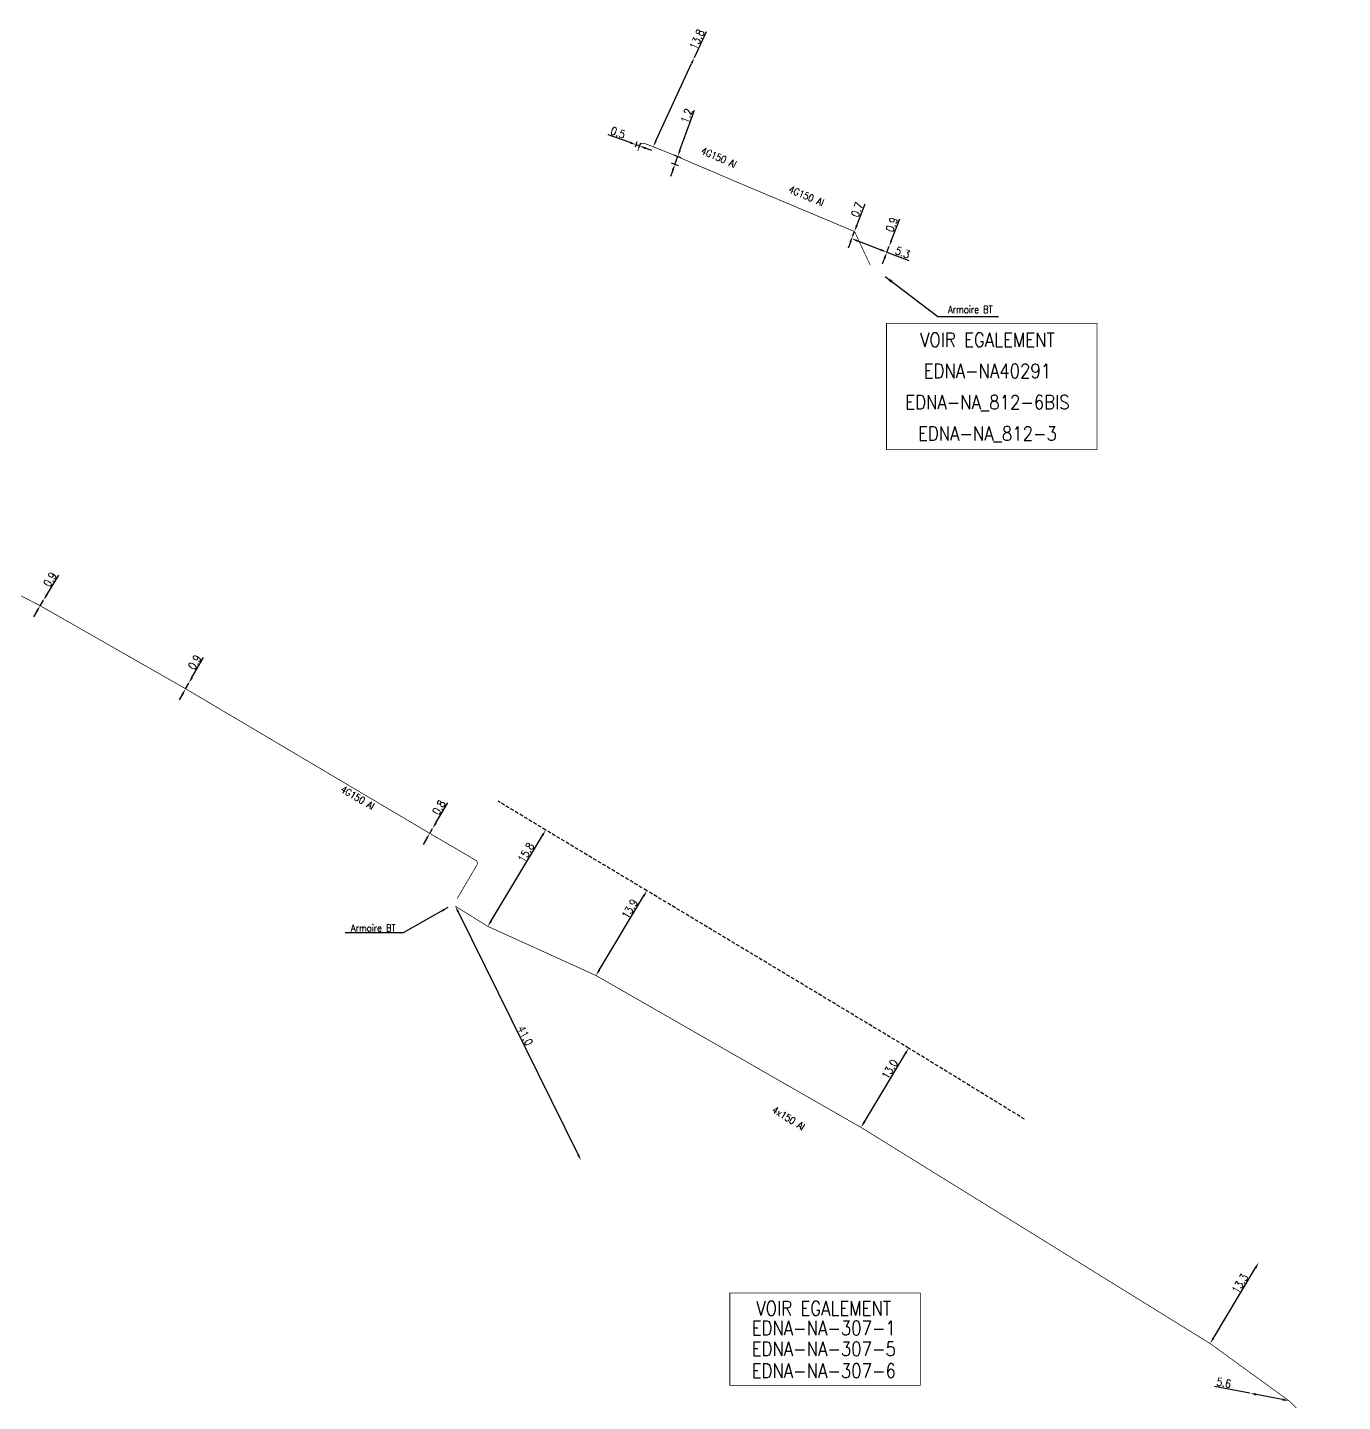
# Model space of a CAD drawing. Header units: millimetres. Extents: x 184994 to 186004, y 128000 to 129009.
# Drawn here: x 185811.9 to 185996.7, y 128578.4 to 128771.5 of the extents above; entities that cross this region are included whole.
import ezdxf
from ezdxf.enums import TextEntityAlignment as Align

# ---------------------------------------------------------------- set-up
doc = ezdxf.new("R2010")
doc.units = ezdxf.units.MM
doc.header["$PDMODE"] = 34
doc.linetypes.add('B_ST_Al', pattern=[2000, 1000, 1000])
doc.linetypes.add('DASHED', pattern=[0.75, 0.5, -0.25])
doc.layers.get('Defpoints').update_dxf_attribs({"linetype": 'CONTINUOUS'})
doc.layers.add('B_110', color=1, linetype='CONTINUOUS')
doc.layers.add('B_930', color=7, linetype='CONTINUOUS')
doc.styles.get("Standard").update_dxf_attribs({"font": 'romans.shx', "width": 0.85})
doc.dimstyles.get("Standard").update_dxf_attribs({"dimtxt": 1.5, "dimasz": 1.2, "dimexe": 0.625, "dimexo": 0.625, "dimgap": 0.25, "dimtad": 1, "dimdec": 1, "dimzin": 0, "dimdsep": 46, "dimtxsty": 'Standard', "dimcen": -0.5, "dimadec": 0, "dimazin": 0, "dimtfac": 1, "dimtdec": 1, "dimtmove": 0, "dimatfit": 3, "dimfxl": 0, "dimtolj": 1, "dimtzin": 0, "dimarcsym": 0})

# ---------------------------------------------------------------- blocks, each defined once
blk = doc.blocks.new('*D368')
at = {"layer": 'B_110', "color": 0, "linetype": 'Continuous', "lineweight": -2, "transparency": 16777216}
for p, q in [((185983.63, 128579.54), (185978.67, 128580.49)), ((185988.24, 128578.65), (185984.51, 128579.37))]:
    blk.add_line(p, q, dxfattribs=at)
at = {"layer": 'B_110', "color": 0, "linetype": 'Continuous', "transparency": 16777216}
for points in [[(185984.54, 128579.51), (185984.48, 128579.22), (185983.63, 128579.54)], [(185988.27, 128578.79), (185988.21, 128578.5), (185989.13, 128578.48)]]:
    blk.add_solid(points, dxfattribs=at)
at = {"layer": 'Defpoints', "color": 0, "linetype": 'Continuous', "transparency": 16777216}
for p in [(185983.63, 128579.54), (185983.63, 128579.54), (185989.13, 128578.48)]:
    blk.add_point(p, dxfattribs=at)
at = {"layer": 'B_110', "color": 0, "linetype": 'Continuous', "transparency": 16777216, "insert": (185979.98, 128581), "char_height": 1.125, "attachment_point": 5, "rotation": 349.0826}
blk.add_mtext('\\A1;5.6', dxfattribs=at)
blk = doc.blocks.new('*D369')
at = {"layer": 'B_110', "color": 0, "linetype": 'Continuous', "lineweight": -2, "transparency": 16777216}
for p, q in [((185984.49, 128598.16), (185984.49, 128598.16)), ((185978.51, 128587.29), (185984.43, 128597.15)), ((185977.65, 128586.76), (185977.65, 128586.76))]:
    blk.add_line(p, q, dxfattribs=at)
at = {"layer": 'B_110', "color": 0, "linetype": 'Continuous', "transparency": 16777216}
for points in [[(185984.3, 128597.23), (185984.56, 128597.07), (185984.89, 128597.92)], [(185978.39, 128587.37), (185978.64, 128587.21), (185978.05, 128586.52)]]:
    blk.add_solid(points, dxfattribs=at)
at = {"layer": 'Defpoints', "color": 0, "linetype": 'Continuous', "transparency": 16777216}
for p in [(185984.89, 128597.92), (185984.89, 128597.92), (185978.05, 128586.52)]:
    blk.add_point(p, dxfattribs=at)
at = {"layer": 'B_110', "color": 0, "linetype": 'Continuous', "transparency": 16777216, "insert": (185982.24, 128594.95), "char_height": 1.125, "attachment_point": 5, "rotation": 59.0413}
blk.add_mtext('\\A1;13.3', dxfattribs=at)
blk = doc.blocks.new('*D370')
at = {"layer": 'B_110', "color": 0, "linetype": 'Continuous', "lineweight": -2, "transparency": 16777216}
blk.add_line((185929.47, 128617.66), (185935.23, 128627.27), dxfattribs=at)
at = {"layer": 'B_110', "color": 0, "linetype": 'Continuous', "transparency": 16777216}
for points in [[(185935.1, 128627.34), (185935.36, 128627.19), (185935.69, 128628.04)], [(185929.34, 128617.74), (185929.6, 128617.58), (185929, 128616.89)]]:
    blk.add_solid(points, dxfattribs=at)
at = {"layer": 'Defpoints', "color": 0, "linetype": 'Continuous', "transparency": 16777216}
for p in [(185935.69, 128628.04), (185935.69, 128628.04), (185929, 128616.89)]:
    blk.add_point(p, dxfattribs=at)
at = {"layer": 'B_110', "color": 0, "linetype": 'Continuous', "transparency": 16777216, "insert": (185933.04, 128625.08), "char_height": 1.125, "attachment_point": 5, "rotation": 59.0413}
blk.add_mtext('\\A1;13.0', dxfattribs=at)
blk = doc.blocks.new('*D371')
at = {"layer": 'B_110', "color": 0, "linetype": 'Continuous', "lineweight": -2, "transparency": 16777216}
blk.add_line((185872.4, 128647.18), (185889.26, 128613.05), dxfattribs=at)
at = {"layer": 'B_110', "color": 0, "linetype": 'Continuous', "transparency": 16777216}
for points in [[(185872.54, 128647.24), (185872.27, 128647.11), (185872, 128647.98)], [(185889.39, 128613.11), (185889.12, 128612.98), (185889.66, 128612.24)]]:
    blk.add_solid(points, dxfattribs=at)
at = {"layer": 'Defpoints', "color": 0, "linetype": 'Continuous', "transparency": 16777216}
for p in [(185872, 128647.98), (185889.66, 128612.24), (185889.66, 128612.24)]:
    blk.add_point(p, dxfattribs=at)
at = {"layer": 'B_110', "color": 0, "linetype": 'Continuous', "transparency": 16777216, "insert": (185881.82, 128629.79), "char_height": 1.125, "attachment_point": 5, "rotation": 296.2822}
blk.add_mtext('\\A1;41.0', dxfattribs=at)
blk = doc.blocks.new('*D372')
at = {"layer": 'B_110', "color": 0, "linetype": 'Continuous', "lineweight": -2, "transparency": 16777216}
blk.add_line((185892.22, 128639.01), (185898.45, 128649.38), dxfattribs=at)
at = {"layer": 'B_110', "color": 0, "linetype": 'Continuous', "transparency": 16777216}
for points in [[(185898.32, 128649.46), (185898.58, 128649.31), (185898.91, 128650.16)], [(185892.1, 128639.09), (185892.35, 128638.93), (185891.76, 128638.24)]]:
    blk.add_solid(points, dxfattribs=at)
at = {"layer": 'Defpoints', "color": 0, "linetype": 'Continuous', "transparency": 16777216}
for p in [(185898.91, 128650.16), (185898.91, 128650.16), (185891.76, 128638.24)]:
    blk.add_point(p, dxfattribs=at)
at = {"layer": 'B_110', "color": 0, "linetype": 'Continuous', "transparency": 16777216, "insert": (185896.5, 128647.6), "char_height": 1.125, "attachment_point": 5, "rotation": 59.0413}
blk.add_mtext('\\A1;13.9', dxfattribs=at)
blk = doc.blocks.new('*D155')
at = {"layer": 'B_110', "color": 0, "linetype": 'Continuous', "lineweight": -2, "transparency": 16777216}
blk.add_line((185877.03, 128645.91), (185884.23, 128657.92), dxfattribs=at)
at = {"layer": 'B_110', "color": 0, "linetype": 'Continuous', "transparency": 16777216}
for points in [[(185884.1, 128657.99), (185884.36, 128657.84), (185884.69, 128658.69)], [(185876.9, 128645.99), (185877.16, 128645.83), (185876.57, 128645.14)]]:
    blk.add_solid(points, dxfattribs=at)
at = {"layer": 'Defpoints', "color": 0, "linetype": 'Continuous', "transparency": 16777216}
for p in [(185884.69, 128658.69), (185884.69, 128658.69), (185876.57, 128645.14)]:
    blk.add_point(p, dxfattribs=at)
at = {"layer": 'B_110', "color": 0, "linetype": 'Continuous', "transparency": 16777216, "insert": (185881.93, 128655.54), "char_height": 1.125, "attachment_point": 5, "rotation": 59.0449}
blk.add_mtext('\\A1;15.8', dxfattribs=at)
blk = doc.blocks.new('*D534')
at = {"layer": 'B_110', "color": 0, "linetype": 'Continuous', "lineweight": -2, "transparency": 16777216}
for p, q in [((185896.56, 128755.29), (185893.48, 128756.4)), ((185897.32, 128754.72), (185897.57, 128755.43)), ((185897.88, 128754.82), (185897.41, 128754.99)), ((185897.79, 128754.55), (185898.04, 128755.26)), ((185898.73, 128754.51), (185899.58, 128754.21))]:
    blk.add_line(p, q, dxfattribs=at)
at = {"layer": 'B_110', "color": 0, "linetype": 'Continuous', "transparency": 16777216}
for points in [[(185896.62, 128755.43), (185896.51, 128755.15), (185897.41, 128754.99)], [(185898.78, 128754.65), (185898.68, 128754.37), (185897.88, 128754.82)]]:
    blk.add_solid(points, dxfattribs=at)
at = {"layer": 'Defpoints', "color": 0, "linetype": 'Continuous', "transparency": 16777216}
for p in [(185897.41, 128754.99), (185897.16, 128754.28), (185897.63, 128754.11)]:
    blk.add_point(p, dxfattribs=at)
at = {"layer": 'B_110', "color": 0, "linetype": 'Continuous', "transparency": 16777216, "insert": (185894.85, 128756.7), "char_height": 1.125, "attachment_point": 5, "rotation": 340.2442}
blk.add_mtext('\\A1;0.5', dxfattribs=at)
blk = doc.blocks.new('*D535')
at = {"layer": 'B_110', "color": 0, "linetype": 'Continuous', "lineweight": -2, "transparency": 16777216}
for p, q in [((185905.58, 128767.25), (185907.28, 128770.93)), ((185900.18, 128755.53), (185905.2, 128766.43))]:
    blk.add_line(p, q, dxfattribs=at)
at = {"layer": 'B_110', "color": 0, "linetype": 'Continuous', "transparency": 16777216}
for points in [[(185905.07, 128766.49), (185905.34, 128766.37), (185905.58, 128767.25)], [(185900.05, 128755.59), (185900.32, 128755.47), (185899.81, 128754.71)]]:
    blk.add_solid(points, dxfattribs=at)
at = {"layer": 'Defpoints', "color": 0, "linetype": 'Continuous', "transparency": 16777216}
for p in [(185905.58, 128767.25), (185905.58, 128767.25), (185899.81, 128754.71)]:
    blk.add_point(p, dxfattribs=at)
at = {"layer": 'B_110', "color": 0, "linetype": 'Continuous', "transparency": 16777216, "insert": (185905.94, 128769.81), "char_height": 1.125, "attachment_point": 5, "rotation": 65.268}
blk.add_mtext('\\A1;13.8', dxfattribs=at)
blk = doc.blocks.new('*D536')
at = {"layer": 'B_110', "color": 0, "linetype": 'Continuous', "lineweight": -2, "transparency": 16777216}
for p, q in [((185903.56, 128754.21), (185905.59, 128759.86)), ((185902.71, 128753.56), (185903.69, 128753.21)), ((185902.85, 128752.24), (185903.25, 128753.37)), ((185902.54, 128751.39), (185902.24, 128750.54)), ((185902.31, 128752.43), (185903.29, 128752.08))]:
    blk.add_line(p, q, dxfattribs=at)
at = {"layer": 'B_110', "color": 0, "linetype": 'Continuous', "transparency": 16777216}
for points in [[(185903.42, 128754.26), (185903.7, 128754.16), (185903.25, 128753.37)], [(185902.4, 128751.44), (185902.68, 128751.34), (185902.85, 128752.24)]]:
    blk.add_solid(points, dxfattribs=at)
at = {"layer": 'Defpoints', "color": 0, "linetype": 'Continuous', "transparency": 16777216}
for p in [(185901.86, 128752.59), (185902.27, 128753.72), (185902.85, 128752.24)]:
    blk.add_point(p, dxfattribs=at)
at = {"layer": 'B_110', "color": 0, "linetype": 'Continuous', "transparency": 16777216, "insert": (185904.5, 128759.06), "char_height": 1.125, "attachment_point": 5, "rotation": 70.2442}
blk.add_mtext('\\A1;1.2', dxfattribs=at)
blk = doc.blocks.new('*D537')
at = {"layer": 'B_110', "color": 0, "linetype": 'Continuous', "lineweight": -2, "transparency": 16777216}
for p, q in [((185933.28, 128741.58), (185934.44, 128744.6)), ((185932.31, 128739.06), (185931.99, 128738.22)), ((185932.64, 128739.9), (185932.96, 128740.74))]:
    blk.add_line(p, q, dxfattribs=at)
at = {"layer": 'B_110', "color": 0, "linetype": 'Continuous', "transparency": 16777216}
for points in [[(185933.14, 128741.63), (185933.42, 128741.52), (185932.96, 128740.74)], [(185932.17, 128739.11), (185932.45, 128739), (185932.64, 128739.9)]]:
    blk.add_solid(points, dxfattribs=at)
at = {"layer": 'Defpoints', "color": 0, "linetype": 'Continuous', "transparency": 16777216}
for p in [(185932.64, 128739.9), (185932.64, 128739.9), (185932.96, 128740.74)]:
    blk.add_point(p, dxfattribs=at)
at = {"layer": 'B_110', "color": 0, "linetype": 'Continuous', "transparency": 16777216, "insert": (185933.32, 128743.78), "char_height": 1.125, "attachment_point": 5, "rotation": 68.9911}
blk.add_mtext('\\A1;0.9', dxfattribs=at)
blk = doc.blocks.new('*D538')
at = {"layer": 'B_110', "color": 0, "linetype": 'Continuous', "lineweight": -2, "transparency": 16777216}
for p, q in [((185928.53, 128741.47), (185931.8, 128740.22)), ((185932.64, 128739.9), (185935.7, 128738.72))]:
    blk.add_line(p, q, dxfattribs=at)
at = {"layer": 'B_110', "color": 0, "linetype": 'Continuous', "transparency": 16777216}
for points in [[(185928.58, 128741.61), (185928.47, 128741.33), (185927.69, 128741.8)], [(185931.85, 128740.36), (185931.74, 128740.08), (185932.64, 128739.9)]]:
    blk.add_solid(points, dxfattribs=at)
at = {"layer": 'Defpoints', "color": 0, "linetype": 'Continuous', "transparency": 16777216}
for p in [(185927.69, 128741.8), (185932.64, 128739.9), (185932.64, 128739.9)]:
    blk.add_point(p, dxfattribs=at)
at = {"layer": 'B_110', "color": 0, "linetype": 'Continuous', "transparency": 16777216, "insert": (185934.85, 128739.85), "char_height": 1.125, "attachment_point": 5, "rotation": 338.9911}
blk.add_mtext('\\A1;5.3', dxfattribs=at)
blk = doc.blocks.new('*D539')
at = {"layer": 'B_110', "color": 0, "linetype": 'Continuous', "lineweight": -2, "transparency": 16777216}
for p, q in [((185928.4, 128743.64), (185929.57, 128746.7)), ((185927.5, 128741.31), (185927.18, 128740.47)), ((185927.82, 128742.15), (185928.07, 128742.8))]:
    blk.add_line(p, q, dxfattribs=at)
at = {"layer": 'B_110', "color": 0, "linetype": 'Continuous', "transparency": 16777216}
for points in [[(185928.26, 128743.7), (185928.54, 128743.59), (185928.07, 128742.8)], [(185927.36, 128741.36), (185927.64, 128741.26), (185927.82, 128742.15)]]:
    blk.add_solid(points, dxfattribs=at)
at = {"layer": 'Defpoints', "color": 0, "linetype": 'Continuous', "transparency": 16777216}
for p in [(185927.82, 128742.15), (185928.07, 128742.8), (185928.07, 128742.8)]:
    blk.add_point(p, dxfattribs=at)
at = {"layer": 'B_110', "color": 0, "linetype": 'Continuous', "transparency": 16777216, "insert": (185928.45, 128745.86), "char_height": 1.125, "attachment_point": 5, "rotation": 68.9911}
blk.add_mtext('\\A1;0.7', dxfattribs=at)
blk = doc.blocks.new('*D737')
at = {"layer": 'B_110', "color": 0, "linetype": 'Continuous', "lineweight": -2, "transparency": 16777216}
for p, q in [((185814.6, 128691.74), (185816.29, 128694.5)), ((185813.66, 128690.21), (185814.13, 128690.98)), ((185813.19, 128689.44), (185812.72, 128688.67))]:
    blk.add_line(p, q, dxfattribs=at)
at = {"layer": 'B_110', "color": 0, "linetype": 'Continuous', "transparency": 16777216}
for points in [[(185814.47, 128691.82), (185814.73, 128691.66), (185814.13, 128690.98)], [(185813.06, 128689.52), (185813.32, 128689.36), (185813.66, 128690.21)]]:
    blk.add_solid(points, dxfattribs=at)
at = {"layer": 'Defpoints', "color": 0, "linetype": 'Continuous', "transparency": 16777216}
for p in [(185814.13, 128690.98), (185814.13, 128690.98), (185813.66, 128690.21)]:
    blk.add_point(p, dxfattribs=at)
at = {"layer": 'B_110', "color": 0, "linetype": 'Continuous', "transparency": 16777216, "insert": (185815.04, 128693.9), "char_height": 1.125, "attachment_point": 5, "rotation": 58.4775}
blk.add_mtext('\\A1;0.9', dxfattribs=at)
blk = doc.blocks.new('*D738')
at = {"layer": 'B_110', "color": 0, "linetype": 'Continuous', "lineweight": -2, "transparency": 16777216}
for p, q in [((185834.99, 128680.11), (185836.59, 128682.91)), ((185834.1, 128678.54), (185834.55, 128679.32)), ((185833.65, 128677.76), (185833.21, 128676.98))]:
    blk.add_line(p, q, dxfattribs=at)
at = {"layer": 'B_110', "color": 0, "linetype": 'Continuous', "transparency": 16777216}
for points in [[(185834.86, 128680.18), (185835.12, 128680.03), (185834.55, 128679.32)], [(185833.52, 128677.83), (185833.78, 128677.69), (185834.1, 128678.54)]]:
    blk.add_solid(points, dxfattribs=at)
at = {"layer": 'Defpoints', "color": 0, "linetype": 'Continuous', "transparency": 16777216}
for p in [(185834.55, 128679.32), (185834.55, 128679.32), (185834.1, 128678.54)]:
    blk.add_point(p, dxfattribs=at)
at = {"layer": 'B_110', "color": 0, "linetype": 'Continuous', "transparency": 16777216, "insert": (185835.37, 128682.27), "char_height": 1.125, "attachment_point": 5, "rotation": 60.2916}
blk.add_mtext('\\A1;0.9', dxfattribs=at)
blk = doc.blocks.new('*D741')
at = {"layer": 'B_110', "color": 0, "linetype": 'Continuous', "lineweight": -2, "transparency": 16777216}
for p, q in [((185869.27, 128659.68), (185870.95, 128662.5)), ((185868.4, 128658.22), (185868.81, 128658.9)), ((185867.94, 128657.44), (185867.48, 128656.67))]:
    blk.add_line(p, q, dxfattribs=at)
at = {"layer": 'B_110', "color": 0, "linetype": 'Continuous', "transparency": 16777216}
for points in [[(185867.81, 128657.52), (185868.07, 128657.37), (185868.4, 128658.22)], [(185869.14, 128659.75), (185869.4, 128659.6), (185868.81, 128658.9)]]:
    blk.add_solid(points, dxfattribs=at)
at = {"layer": 'Defpoints', "color": 0, "linetype": 'Continuous', "transparency": 16777216}
for p in [(185868.4, 128658.22), (185868.81, 128658.9), (185868.81, 128658.9)]:
    blk.add_point(p, dxfattribs=at)
at = {"layer": 'B_110', "color": 0, "linetype": 'Continuous', "transparency": 16777216, "insert": (185869.69, 128661.86), "char_height": 1.125, "attachment_point": 5, "rotation": 59.2642}
blk.add_mtext('\\A1;0.8', dxfattribs=at)

msp = doc.modelspace()

# ---------------------------------------------------------------- linework, layer by layer
at = {"layer": 'B_110', "linetype": 'B_ST_Al', "const_width": 0.1, "flags": 128}
msp.add_lwpolyline([(185897.63, 128754.11), (185897.91, 128754.88, -0.414214), (185898.55, 128755.18), (185899.81, 128754.71), (185902.27, 128753.72), (185911.82, 128749.64), (185927.91, 128742.87, -0.172907), (185928.16, 128742.65), (185930.31, 128738.04)], format="xyb", dxfattribs=at)
at = {"layer": 'B_110', "linetype": 'B_ST_Al', "ltscale": 0.5}
msp.add_lwpolyline([(185767.56, 128700.97, 0.1, 0.1, 0), (185768.23, 128700.26, 0.1, 0.1, 0.415961), (185769.65, 128700.23, 0.1, 0.1, 0), (185772.14, 128702.64, 0.1, 0.1, -0.388302), (185772.82, 128702.66, 0.1, 0.1, 0), (185780.27, 128696.22, 0.1, 0.1, 0), (185780.46, 128696.04, 0.1, 0.1, 0.370345), (185781.12, 128696.04, 0.1, 0.1, 0), (185785.28, 128699.59, 0.1, 0.1, -0.129187), (185785.51, 128699.7, 0.1, 0.1, 0), (185788.16, 128700.87, 0.1, 0.1, -0.116783), (185788.39, 128700.91, 0.1, 0.1, 0), (185791.07, 128700.78, 0.1, 0.1, -0.154966), (185791.37, 128700.75, 0.1, 0.1, 0), (185804.62, 128694.88, 0.1, 0.1, 0), (185813.66, 128690.21, 0.1, 0.1, 0), (185834.1, 128678.54, 0.1, 0.1, 0), (185868.4, 128658.22, 0.1, 0.1, 0), (185874.84, 128654.45, 0.1, 0.1, -0.414214), (185875.02, 128653.76, 0.1, 0.1, 0), (185872.27, 128649.07, 0.1, 0.1, 0)], format="xyseb", dxfattribs=at)
at = {"layer": 'B_110', "color": 7, "linetype": 'DASHED'}
msp.add_lwpolyline([(185951.99, 128618.04), (185935.69, 128628.04), (185898.91, 128650.16), (185884.69, 128658.69), (185878.02, 128662.73)], dxfattribs=at)
at = {"layer": 'B_110', "linetype": 'B_ST_Al', "flags": 128}
msp.add_lwpolyline([(185948.43, 128486.92, 0.1, 0.1, 0), (185948.23, 128486.89, 0.1, 0.1, -0.409563), (185947.66, 128487.29, 0.1, 0.1, 0), (185945.94, 128496.23, 0.1, 0.1, 0), (185941.21, 128525.82, 0.1, 0.1, 0), (185939.42, 128536.68, 0.1, 0.1, -0.119813), (185939.44, 128536.92, 0.1, 0.1, 0), (185939.67, 128537.62, 0.1, 0.1, -0.206718), (185943.58, 128541.55, 0.1, 0.1, 0), (185960.59, 128549.68, 0.1, 0.1, 0), (185974.43, 128555.45, 0.1, 0.1, 0), (185996.32, 128565.38, 0.1, 0.1, 0.417679), (185996.56, 128566.05, 0.1, 0.1, 0), (185996.46, 128566.25, 0.1, 0.1, 0), (185991.98, 128575.51, 0.1, 0.1, 0), (185991.89, 128575.69, 0.1, 0.1, 0.082544), (185991.8, 128575.83, 0.1, 0.1, 0), (185989.13, 128578.48, 0.1, 0.1, 0), (185978.05, 128586.52, 0.1, 0.1, 0), (185929, 128616.89, 0.1, 0.1, 0), (185891.76, 128638.24, 0.1, 0.1, 0), (185876.57, 128645.14, 0.1, 0.1, 0), (185872, 128647.98, 0, 0, 0)], format="xyseb", dxfattribs=at)
at = {"layer": 'B_930', "const_width": 0.1}
msp.add_lwpolyline([(185932.58, 128729.88), (185962.17, 128729.88), (185962.17, 128712.16), (185932.58, 128712.16)], close=True, dxfattribs=at)
at = {"layer": 'B_930', "linetype": 'B_ST_Al', "const_width": 0.1}
msp.add_lwpolyline([(185910.57, 128593.63), (185937.33, 128593.63), (185937.33, 128580.63), (185910.57, 128580.63)], close=True, dxfattribs=at)

# ---------------------------------------------------------------- texts
at = {"layer": 'B_110', "linetype": 'B_ST_Al', "width": 0.85}
for rotation, p in [(337.0678, (185906.43, 128753.76)), (337.0678, (185918.73, 128748.35)), (329.3508, (185855.77, 128664.13))]:
    msp.add_text('4G150 Al', height=1, rotation=rotation, dxfattribs=at).set_placement(p)
at = {"layer": 'B_110', "linetype": 'B_ST_Al', "char_height": 1}
for insert, attachment_point in [((185941.23, 128731.84), 4), ((185863.6, 128644.41), 9)]:
    msp.add_mtext('Armoire BT', dxfattribs=dict(at, insert=insert, attachment_point=attachment_point))
at = {"layer": 'B_110', "linetype": 'B_ST_Al', "insert": (185916.93, 128619.94), "char_height": 1, "width": 11.195, "attachment_point": 1, "rotation": 328.3877}
msp.add_mtext('4x150 Al', dxfattribs=at)
at = {"layer": 'B_930', "width": 0.85}
for s, p in [('VOIR EGALEMENT', (185946.76, 128726.58)), ('EDNA-NA40291', (185946.76, 128722.21)), ('EDNA-NA_812-6BIS', (185946.76, 128717.81)), ('EDNA-NA_812-3', (185946.76, 128713.41)), ('VOIR EGALEMENT', (185923.76, 128590.46)), ('EDNA-NA-307-1', (185923.76, 128587.69)), ('EDNA-NA-307-5', (185923.76, 128584.77)), ('EDNA-NA-307-6', (185923.76, 128581.69))]:
    msp.add_text(s, height=2, dxfattribs=at).set_placement(p, align=Align.CENTER)

# ---------------------------------------------------------------- dimensions: what is measured, and where the dimension line sits
at = {"layer": 'B_110', "linetype": 'Continuous'}
for base, p1, p2, angle, override, picture, middle, dimtype in [((185905.58, 128767.25), (185899.81, 128754.71), (185905.58, 128767.25), 245.268, {"dimscale": 0.75}, '*D535', (185906.62, 128769.5), 160), ((185902.85, 128752.24), (185902.27, 128753.72), (185901.86, 128752.59), 70.2442, {"dimscale": 0.75}, '*D536', (185905.21, 128758.81), 160), ((185897.41, 128754.99), (185897.63, 128754.11), (185897.16, 128754.28), 340.2442, {"dimscale": 0.75}, '*D534', (185894.6, 128756), 160), ((185928.07, 128742.8), (185927.82, 128742.15), (185928.07, 128742.8), 248.9911, {"dimscale": 0.75}, '*D539', (185929.15, 128745.59), 160), ((185932.64, 128739.9), (185932.96, 128740.74), (185932.64, 128739.9), 68.9911, {"dimscale": 0.75}, '*D537', (185934.02, 128743.51), 160), ((185932.64, 128739.9), (185927.69, 128741.8), (185932.64, 128739.9), 158.9911, {"dimscale": 0.75}, '*D538', (185934.59, 128739.15), 160), ((185814.13, 128690.98), (185813.66, 128690.21), (185814.13, 128690.98), 238.4775, {"dimscale": 0.75, "dimatfit": 0}, '*D737', (185815.68, 128693.5), 160), ((185834.55, 128679.32), (185834.1, 128678.54), (185834.55, 128679.32), 240.2916, {"dimscale": 0.75, "dimatfit": 0}, '*D738', (185836.02, 128681.9), 160), ((185868.81, 128658.9), (185868.4, 128658.22), (185868.81, 128658.9), 239.2642, {"dimscale": 0.75, "dimatfit": 0}, '*D741', (185870.34, 128661.47), 160), ((185884.69, 128658.69), (185876.57, 128645.14), (185884.69, 128658.69), 239.0449, {"dimscale": 0.75}, '*D155', (185882.57, 128655.15), 160), ((185898.91, 128650.16), (185891.76, 128638.24), (185898.91, 128650.16), 59.0413, {"dimscale": 0.75}, '*D372', (185897.15, 128647.21), 161), ((185935.69, 128628.04), (185929, 128616.89), (185935.69, 128628.04), 59.0413, {"dimscale": 0.75}, '*D370', (185933.68, 128624.69), 161), ((185984.89, 128597.92), (185978.05, 128586.52), (185984.89, 128597.92), 59.0413, {"dimscale": 0.75}, '*D369', (185982.88, 128594.57), 161), ((185983.63, 128579.54), (185989.13, 128578.48), (185983.63, 128579.54), 169.0826, {"dimscale": 0.75}, '*D368', (185979.83, 128580.27), 161)]:
    dim = msp.add_linear_dim(base=base, p1=p1, p2=p2, angle=angle, dimstyle='Standard', override=override, dxfattribs=at)
    dim.commit()
    dim.dimension.update_dxf_attribs({"geometry": picture, "text_midpoint": middle, "dimtype": dimtype})
dim = msp.add_linear_dim(base=(185889.66, 128612.24), p1=(185872, 128647.98), p2=(185889.66, 128612.24), angle=296.2822, text='41.0', dimstyle='Standard', override={"dimscale": 0.75}, dxfattribs=at)
dim.commit()
dim.dimension.update_dxf_attribs({"geometry": '*D371', "text_midpoint": (185881.15, 128629.46), "dimtype": 161})

# ---------------------------------------------------------------- leaders
at = {"layer": 'B_110', "linetype": 'B_ST_Al', "annotation_type": 0, "has_hookline": 1, "hookline_direction": 0, "text_width": 7.08}
msp.add_leader([(185932.39, 128736.46), (185939.78, 128730.84), (185940.98, 128730.84)], dimstyle='Standard', dxfattribs=at)
at = {"layer": 'B_110', "linetype": 'B_ST_Al', "annotation_type": 0, "has_hookline": 1, "hookline_direction": 1, "text_width": 7.08}
msp.add_leader([(185870.94, 128647.79), (185864.69, 128644.23), (185863.79, 128644.23)], dimstyle='Standard', override={"dimscale": 0.75}, dxfattribs=at)

doc.saveas('drawing.dxf')
